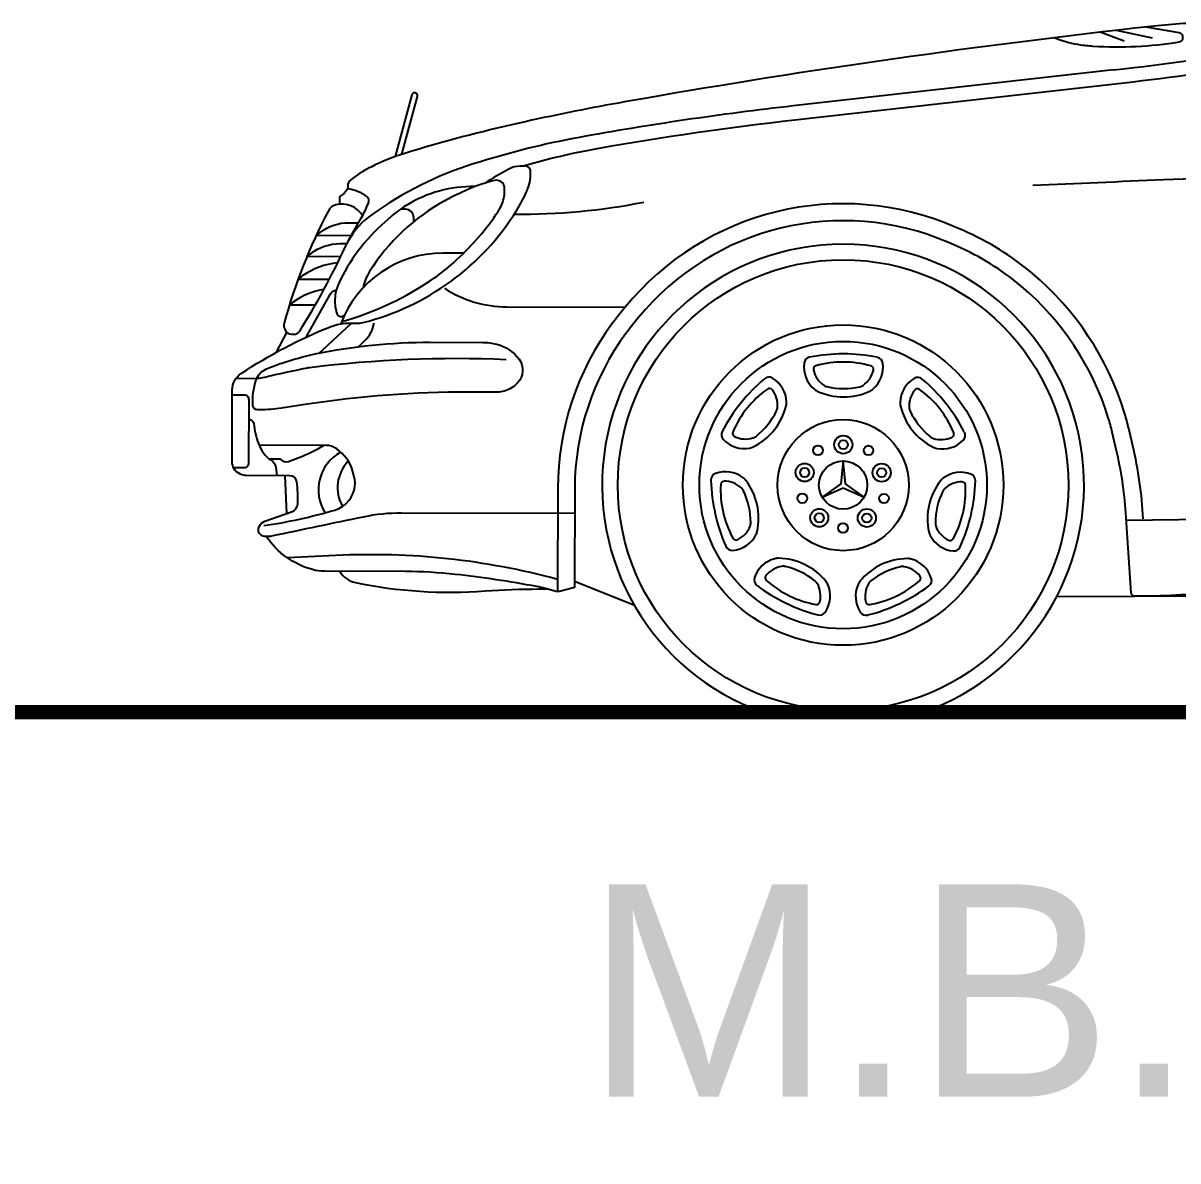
# Model space of a CAD drawing. Header units: millimetres. Extents: x -2250 to 8913, y -2502 to 1972.
# Drawn here: x 356 to 1986, y -112 to 1494 of the extents above; entities that cross this region are included whole.
import ezdxf

# ---------------------------------------------------------------- set-up
doc = ezdxf.new("R2010")
doc.units = ezdxf.units.MM
doc.styles.add('titoli', font='')
doc.styles.get('titoli').set_extended_font_data('Swis721 Ex BT')

msp = doc.modelspace()

# ---------------------------------------------------------------- linework, layer by layer
at = {"color": 1}
for p, q in [((1949.8, 1472.8), (1898.7, 1484)), ((1909.7, 1468.6), (1875.7, 1481.3)), ((1894.8, 1428.2), (1442.7, 1377.4)), ((1001, 1298.5), (991, 1295.4)), ((772.9, 1027.9), (818.8, 1070.2))]:
    msp.add_line(p, q, dxfattribs=at)
for p, q in [((952.9, 1146.7), (952.5, 1147.2)), ((713.1, 1029.6), (727.7, 1057.5)), ((719.4, 878), (718.1, 879.3)), ((727.7, 801.8), (725.4, 855.2)), ((1912.7, 792.7), (4222, 819.6)), ((1133.9, 706.6), (1217.8, 673.1)), ((1814.6, 684.8), (1924.9, 685.2)), ((1949, 685.3), (4303.4, 693.7)), ((1626.6, 521.4), (1399.5, 521.4))]:
    msp.add_line(p, q)
for points in [[(2202.4, 1464.8, -0.020644), (2040.3, 1494, 0.048403), (2039.7, 1494.1, 0.03452), (1956.9, 1490.5), (1924.3, 1486.9, 0.015784), (1204.5, 1383, 0.010899), (1064.5, 1355.1), (1057.5, 1353.5, 0.020048), (894.2, 1310.4, 0.043584), (846.7, 1291.1), (844.2, 1289.8, 0.051077), (817.5, 1272.5, 0.22656), (813.8, 1264.9), (813.8, 1263.9, -0.158371), (811.9, 1258.1), (809.6, 1254.9, -0.145326), (804.4, 1251, 0.310852), (802.3, 1247.9), (802.3, 1238.5)], [(2099.4, 1435.6, -0.011615), (1897.1, 1408.1), (1444.9, 1357.3, 0.01585), (1165.9, 1316.9, 0.017079), (1106.9, 1304.4), (1103, 1303.4, 0.009868), (1061.6, 1292.2)], [(1134.1, 801.8), (889.8, 802.5, 0.052033), (835.7, 797, 0.000113), (706.3, 770, -0.07769), (697.2, 769.5), (696.1, 769.6, -0.519317), (688.6, 783.1), (689.1, 784.3, -0.198902), (696.6, 791), (734.4, 804.1, 0.301295), (743.1, 815.7, 0.055102), (741.7, 846.9, 0.368506), (732, 855.2), (670.9, 855.4, -0.11636), (662.1, 857.5), (661.4, 857.8, -0.284158), (650.6, 875.4), (650.8, 976.5, -0.25104), (663.3, 999.6, -0.051378), (790.2, 1066, -0.09066), (813.3, 1070.6), (830.6, 1070.9, 0.057146), (835.1, 1071.5, 0.19473), (1052.3, 1230, 0.036983), (1066.8, 1257.8), (1067.7, 1259.8, 0.134587), (1071.5, 1286.5, 0.376683), (1065, 1292.2), (1056.8, 1292.2, 0.125338), (1041.1, 1288.3, 0.017673), (1007.3, 1268.4)], [(834.9, 1222.8, 0.312536), (797.1, 1237.7, 0.21788), (786.4, 1229.4, 0.053701), (724.1, 1070.9, 0.176188), (724.8, 1062), (725.4, 1060.7, 0.292463), (734.3, 1055), (737.6, 1055, 0.258753), (745.9, 1059.6, 0.032179), (810.5, 1178.8, -0.020761), (814.8, 1187.3), (832.6, 1218.7, 0.034796), (842.4, 1239.2), (843.3, 1241.5, 0.349973), (840.9, 1249.3, 0.10244), (813.3, 1260.8)], [(2198, 694.3, 0.010416), (1960.3, 685.6, -0.013434), (1949, 685.3), (1924.9, 685.2, -0.395718), (1919.6, 690.1), (1912, 803.1, 0.041204), (1898.6, 892.1), (1892.9, 916.6, 0.016717), (1887.3, 937.2, 0.143857), (1764.4, 1122.9, 0.072941), (1673.4, 1179.3), (1661.6, 1184.5, 0.335804), (1223.8, 1078), (1214.4, 1066.5, 0.011972), (1206.5, 1056.2, 0.159777), (1134.2, 837.7), (1133.8, 697.6), (1114.5, 692.4, -0.144103), (1105.3, 692.6), (1104, 693, 0.030678), (1080.6, 698.9, 0.018475), (965.6, 716, 0.027125), (894.7, 720.1), (781.1, 720.4, -0.066126), (764.1, 722.7, -0.179353), (698.8, 769.4)], [(802.8, 720.3, 0.214733), (824.5, 704.5, 0.069514), (1007.7, 692.7, -0.019236), (1083.2, 695.4), (1096.5, 695.4)]]:
    msp.add_lwpolyline(points, format="xyb")
for points in [[(1811.8, 1473.7, 0.059546), (1843.7, 1464.4), (1845.8, 1464.1, 0.025392), (1865.7, 1461.8, 0.054816), (1987.2, 1467.6, 0.846977), (1987.3, 1480.5), (1940.6, 1488.7)], [(890.1, 1309.1), (912.1, 1390.7, 1), (904.2, 1392.8), (880.8, 1305.9)], [(5520.6, 1374.2, 0.000374), (5368.4, 1369.2, -0.005132), (5346.9, 1368.7, 0.004103), (4606.9, 1353, -0.003654), (4147.5, 1342.8), (3950.8, 1339.9, 0.006959), (2760.2, 1305.7, -0.000578), (2034.3, 1275.5), (1965.2, 1272.8, 0.001165), (1780.8, 1264.9)], [(991, 1295.4, 0.07899), (848, 1224.2, 0.109493), (814.8, 1187.3, 0.109493)], [(993.4, 1263.5, 0.142686), (896.4, 1237, 0.042828), (873.9, 1220.4), (866, 1213.4, 0.105706), (800.2, 1124.9, 0.081118), (796, 1109.6), (795.8, 1107.7, 0.105646), (798.3, 1084.5, 0.477115), (807.8, 1080.9, 0.149566), (809.7, 1083)], [(1936.5, 794.6, 0.045634), (1921.9, 897.6), (1916.2, 922.1, 0.016717), (1910.1, 944.2, 0.143857), (1779.8, 1141.2, 0.072941), (1682.9, 1201.3), (1671.1, 1206.4, 0.335804), (1205.3, 1093.1), (1195.9, 1081.6, 0.011972), (1187.2, 1070.4, 0.159777), (1110.3, 837.7), (1109.9, 691.8)], [(906.9, 1214), (906.9, 1219.6, 0.414214), (895.2, 1231.5), (888, 1231.5)], [(818.6, 1194), (769.1, 1194.2), (774.8, 1198.6, -0.167109), (815.6, 1212.5), (829.1, 1212.5)], [(803.7, 1164.4), (756.1, 1164.6), (761.9, 1169, -0.167109), (802.7, 1183), (812.5, 1182.9)], [(799.5, 1155.8, 0.126346), (749.5, 1137.3), (743.8, 1132.9), (787.8, 1132.7)], [(780.2, 1118.4, 0.109641), (737.3, 1100.9), (731.5, 1096.5), (768, 1096.4)], [(755.3, 1050.9), (789.5, 1112.2, -0.25258), (797.4, 1117.2, -0.25258)], [(950.3, 1119.9, 0.144465), (1038.3, 1093.7), (1204, 1093.3)], [(828.3, 1037), (838.4, 1046.7, 0.163441), (851, 1070.9)], [(1561, 1022.5, 0.097716), (1465.7, 1022.7, 0.322137), (1457.9, 1014.3, 0.253076), (1471.8, 977.8, 0.067757), (1476.3, 974.9, 0.222331), (1550.5, 974.7, 0.067757), (1555, 977.6, 0.253076), (1569.1, 1014, 0.322137), (1561.3, 1022.4)], [(1037.6, 1019.1, 0.04177), (760.4, 1007.8, 0.017795), (755.8, 1007.1, 0.009978), (696.6, 994.1, -0.059584), (681.2, 992.3), (655.9, 992.4)], [(1401.9, 992.1, 0.097716), (1342.3, 917.7, 0.322137), (1344, 906.3, 0.253076), (1381.2, 894.4, 0.067757), (1386.2, 896.1, 0.222331), (1432.7, 954.1, 0.067757), (1433.2, 959.3, 0.253076), (1413.5, 993.1, 0.322137), (1402.1, 992.2)], [(1684, 917.1, 0.097716), (1624.8, 991.7, 0.322137), (1613.3, 992.6, 0.253076), (1593.5, 958.9, 0.067757), (1594, 953.6, 0.222331), (1640.1, 895.5, 0.067757), (1645.1, 893.8, 0.253076), (1682.5, 905.5, 0.322137), (1684.2, 916.8)], [(652.6, 866.8), (667.7, 866.7, 0.414214), (674.2, 873.3), (674.5, 962.4, 0.414214), (667.9, 969), (650.8, 969)], [(674.4, 935.8), (677.9, 933.8, -0.230284), (681, 929, 0.020985), (683.5, 914.6, 0.088508), (694.4, 888), (694.5, 887.8, 0.122594), (705.7, 877.1, -0.235227), (712.2, 867.4), (713.8, 855.2)], [(695.1, 784.8, 0.034737), (795.6, 806.9, 0.122687), (812, 816.5), (812.2, 816.7, 0.275174), (822.5, 855.6), (821, 861, 0.170566), (798.2, 893.3, 0.15489), (783.1, 898.1), (688.8, 898.3)], [(702.3, 879.3), (716.7, 879.3, -0.213262), (719.2, 878.2, 0.311673), (730, 875.5), (749.8, 883.1, 0.048752), (779.8, 898.1)], [(1326.5, 848.7, 0.097716), (1347.5, 755.7, 0.322137), (1357.4, 749.9, 0.253076), (1389.9, 771.7, 0.067757), (1391.7, 776.6, 0.222331), (1375.4, 849.1, 0.067757), (1371.6, 852.8, 0.253076), (1332.9, 858.4, 0.322137), (1326.4, 849)], [(1678.3, 755.1, 0.097716), (1699.7, 848, 0.322137), (1693.3, 857.5, 0.253076), (1654.5, 852.1, 0.067757), (1650.7, 848.4, 0.222331), (1634, 776, 0.067757), (1635.8, 771, 0.253076), (1668.2, 749.1, 0.322137), (1678.2, 754.9)], [(1109.9, 708.9, 0.078753), (797, 742.6), (728.7, 739.2)], [(1391.5, 700.3, 0.097716), (1477.3, 658.8, 0.322137), (1488, 662.9, 0.253076), (1491.3, 701.9, 0.067757), (1488.5, 706.4, 0.222331), (1421.7, 738.8, 0.067757), (1416.5, 738.2, 0.253076), (1387.9, 711.4, 0.322137), (1391.3, 700.5)], [(1548.1, 658.7, 0.097716), (1634, 699.8, 0.322137), (1637.5, 710.8, 0.253076), (1609.1, 737.7, 0.067757), (1603.8, 738.3, 0.222331), (1536.8, 706.3, 0.067757), (1534.1, 701.8, 0.253076), (1537.2, 662.8, 0.322137), (1547.8, 658.6)]]:
    msp.add_lwpolyline(points, format="xyb", dxfattribs=at)
at = {"color": 40}
for points in [[(805.2, 1072.8, 0.081887), (936.4, 1134.7, 0.034588), (962.9, 1155.9), (968.4, 1161, 0.060446), (1026.1, 1228.5, 0.064626), (1032.5, 1241.4), (1032.6, 1241.9, 0.10848), (1034.9, 1262.1, 0.449558), (1021, 1272.1, 0.051051), (985.8, 1260.2), (967.2, 1251.8, 0.018489), (951, 1243.6, 0.127071), (844.5, 1143.6, 0.095193), (835.5, 1120.6)], [(977.4, 1169.5), (948.2, 1169.6, 0.313812), (804.1, 1069.8)]]:
    msp.add_lwpolyline(points, format="xyb", dxfattribs=at)
msp.add_lwpolyline([(756.3, 956.1), (720.1, 950.5, -0.038842), (689.7, 948.3), (686.3, 948.3, -0.392108), (679.8, 954.3, -0.102682), (684.5, 990.6, -0.21196), (699.1, 1006.1, -0.017358), (718.6, 1013.5), (720.7, 1014.3, -0.031097), (767.8, 1027.2, -0.052126), (929.8, 1043.7), (1004.3, 1043.5, -0.060263), (1023.8, 1041.1), (1024.1, 1041, -0.175703), (1055.6, 1019.9, -0.360588), (1053.6, 986.5, -0.130799), (1034.6, 974.6, -0.075285), (1024.9, 973.2), (984.5, 973.3, 0.038842)], format="xyb", close=True)
at = {"color": 30}
for points in [[(1536.6, 980.9, 0.09612), (1541.2, 982.9, 0.186261), (1555.8, 1004.4, 0.399927), (1552.4, 1010.2, 0.139841), (1474.5, 1010.4, 0.399927), (1471.1, 1004.6, 0.186261), (1485.7, 983.1, 0.09612), (1490.2, 981.1, 0.111476)], [(1419.1, 947.1, 0.09612), (1420.4, 951.9, 0.186261), (1412.8, 976.7, 0.399927), (1406.1, 977.7, 0.139841), (1357.4, 916.9, 0.399927), (1359.8, 910.6, 0.186261), (1385.7, 908.6, 0.09612), (1390.1, 910.9, 0.111476)], [(1636.3, 910.2, 0.09612), (1640.7, 907.9, 0.186261), (1666.7, 909.8, 0.399927), (1669.1, 916.1, 0.139841), (1620.7, 977.2, 0.399927), (1614, 976.2, 0.186261), (1606.2, 951.4, 0.09612), (1607.5, 946.6, 0.111476)], [(1372.4, 834.1, 0.09612), (1369.4, 838.1, 0.186261), (1345.2, 847.7, 0.399927), (1340.3, 843, 0.139841), (1357.4, 767, 0.399927), (1363.9, 765, 0.186261), (1381.7, 784, 0.09612), (1382.6, 788.9, 0.111476)], [(1643.2, 788.2, 0.09612), (1644.1, 783.3, 0.186261), (1661.8, 764.2, 0.399927), (1668.3, 766.2, 0.139841), (1685.8, 842.1, 0.399927), (1680.9, 846.8, 0.186261), (1656.6, 837.4, 0.09612), (1653.6, 833.4, 0.111476)], [(1431.6, 727.1, 0.09612), (1426.6, 727.3, 0.186261), (1404, 714.4, 0.399927), (1404.6, 707.6, 0.139841), (1474.7, 673.6, 0.399927), (1480.3, 677.4, 0.186261), (1476.5, 703.1, 0.09612), (1473.3, 706.9, 0.111476)], [(1552.1, 706.7, 0.09612), (1548.8, 702.9, 0.186261), (1544.9, 677.2, 0.399927), (1550.5, 673.4, 0.139841), (1620.8, 707, 0.399927), (1621.4, 713.8, 0.186261), (1598.9, 726.9, 0.09612), (1593.9, 726.7, 0.111476)]]:
    msp.add_lwpolyline(points, format="xyb", close=True, dxfattribs=at)
at = {"color": 1}
msp.add_lwpolyline([(1513, 838.4), (1542.5, 824.9), (1516.2, 843.9), (1513.1, 876.2), (1509.9, 843.9), (1483.5, 825.1)], close=True, dxfattribs=at)
at = {"color": 5, "const_width": 20}
msp.add_lwpolyline([(-2239.7, 521.4), (8902.6, 521.4)], dxfattribs=at)
at = {"color": 1}
for centre, radius in [((1513, 842.1), 318.1), ((1513, 842.1), 202.9), ((1513, 842.1), 92.6), ((1477.6, 891.2), 6.77), ((1513.2, 899.2), 12.8), ((1513.2, 899.2), 6.48), ((1548.8, 891), 6.77), ((1458.7, 859.9), 12.8), ((1458.7, 859.9), 6.48), ((1513, 842.1), 34.1), ((1567.4, 859.6), 12.8), ((1567.4, 859.6), 6.48), ((1455.4, 823.5), 6.77), ((1570.6, 823.2), 6.77), ((1479.3, 795.9), 12.8), ((1479.3, 795.9), 6.48), ((1546.5, 795.7), 12.8), ((1546.5, 795.7), 6.48), ((1512.9, 781.5), 6.77)]:
    msp.add_circle(centre, radius, dxfattribs=at)
msp.add_circle((1513, 842.1), 226.2)
for centre, radius, start, end in [((1405.8, 5777.2), 4376.4, 276.4154, 279.4058), ((1941.8, -3062.2), 4467.5, 96.4154, 100.3622), ((1344.4, 205), 1146.1, 100.3622, 107.4357), ((1057.7, 2123.2), 898.6, 269.439, 281.1625), ((833.1, 835.5), 60.7, 118.7781, 212.3769), ((852.2, 838.5), 52.9, 135.3474, 210.1399)]:
    msp.add_arc(centre, radius, start, end, dxfattribs=at)
msp.add_arc((1513, 842.1), 340.1, 289.5066, 250.4934)

# ---------------------------------------------------------------- texts
at = {"style": 'titoli'}
msp.add_text('M.B. classe S lunga', height=300, dxfattribs=at).set_placement((1148.3, -21.5))

doc.saveas('drawing.dxf')
